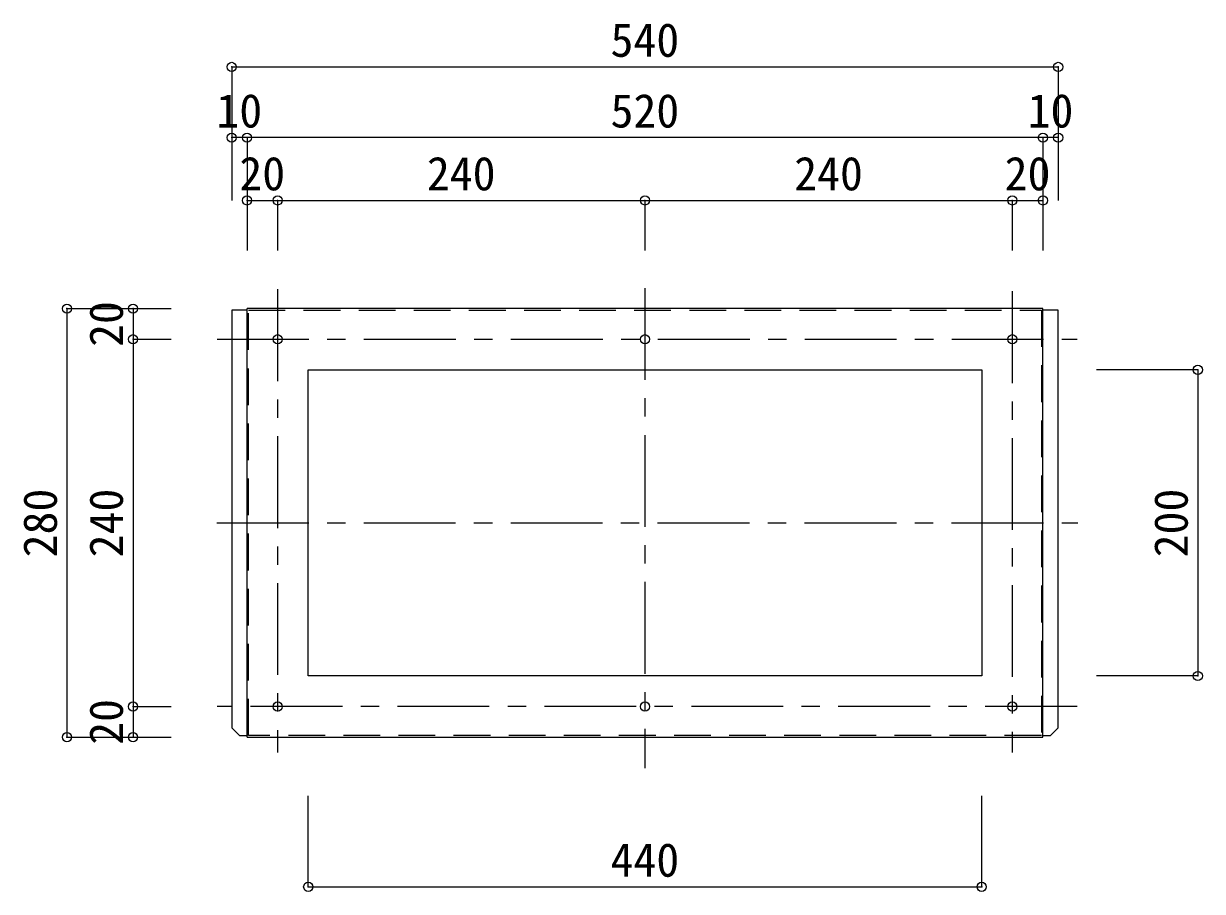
# Model space of a CAD drawing. Units: millimetres at full size. Extents: x -7455 to 7419, y -2549 to 3457.
# Drawn here: x -7455 to -6685, y 647 to 1214 of the extents above; entities that cross this region are included whole.
import ezdxf
from ezdxf.enums import TextEntityAlignment as Align

# ---------------------------------------------------------------- set-up
doc = ezdxf.new("R2010")
doc.units = ezdxf.units.MM
doc.header["$LTSCALE"] = 12
doc.header["$PDMODE"] = 32
doc.header["$PDSIZE"] = 6
doc.linetypes.add('CHAIN1', pattern=[8, 5, -1, 1, -1])
doc.linetypes.add('DASHED2', pattern=[3, 2, -1])
for name, color, linetype, lineweight in [('0-0', 4, 'CHAIN1', 5), ('0-1_側面板', 7, 'Continuous', 5), ('0-8', 4, 'Continuous', 5)]:
    doc.layers.add(name, color=color, linetype=linetype, lineweight=lineweight)
doc.styles.add('ＭＳ 明朝', font='')
doc.styles.get('ＭＳ 明朝').set_extended_font_data('MS Mincho')

msp = doc.modelspace()

# ---------------------------------------------------------------- linework, layer by layer
at = {"layer": '0-0'}
for p, q in [((-7288.92, 1040.5), (-7288.92, 737.83)), ((-7048.92, 1041.25), (-7048.92, 727.52)), ((-6808.92, 1039.24), (-6808.92, 737.83)), ((-7328.5, 1007.83), (-6766.61, 1007.83)), ((-7328.63, 887.83), (-6766.03, 887.83)), ((-6766.61, 767.83), (-7328.5, 767.83))]:
    msp.add_line(p, q, dxfattribs=at)
at = {"layer": '0-1_側面板'}
for p, q in [((-7308.92, 1026.83), (-7318.92, 1026.83)), ((-7308.92, 747.83), (-7308.92, 1027.83)), ((-6788.92, 1027.83), (-7308.92, 1027.83)), ((-6778.92, 1026.83), (-6788.92, 1026.83)), ((-6778.92, 753.83), (-6778.92, 1026.83)), ((-7313.92, 748.83), (-7308.92, 748.83)), ((-6788.92, 748.83), (-6783.92, 748.83)), ((-6783.92, 748.83), (-6778.92, 753.83))]:
    msp.add_line(p, q, dxfattribs=at)
for points in [[(-7318.92, 1026.83), (-7318.92, 753.83), (-7313.92, 748.83)], [(-7308.92, 747.83), (-6788.92, 747.83), (-6788.92, 1027.83)]]:
    msp.add_lwpolyline(points, dxfattribs=at)
at = {"layer": '0-1_側面板', "color": 6, "linetype": 'DASHED2', "lineweight": 13}
for points in [[(-6789.92, 748.83), (-7307.92, 748.83), (-7307.92, 1026.83)], [(-7307.92, 1026.83), (-6789.92, 1026.83), (-6789.92, 748.83)]]:
    msp.add_lwpolyline(points, dxfattribs=at)
at = {"layer": '0-1_側面板'}
msp.add_lwpolyline([(-6828.92, 987.83), (-6828.92, 787.83), (-7268.92, 787.83), (-7268.92, 987.83)], close=True, dxfattribs=at)
at = {"layer": '0-1_側面板', "color": 6, "lineweight": 13}
for centre in [(-7288.92, 1007.83), (-7048.92, 1007.83), (-6808.92, 1007.83), (-7288.92, 767.83), (-7048.92, 767.83), (-6808.92, 767.83)]:
    msp.add_circle(centre, 3, dxfattribs=at)
at = {"layer": '0-8'}
for p, q in [((-7318.92, 1185.78), (-6778.92, 1185.78)), ((-7318.92, 1185.78), (-7318.92, 1139.57)), ((-6778.92, 1185.78), (-6778.92, 1139.57)), ((-7308.92, 1139.57), (-7318.92, 1139.57)), ((-7318.92, 1139.57), (-7318.92, 1098.54)), ((-6788.92, 1139.57), (-7308.92, 1139.57)), ((-7308.92, 1139.57), (-7308.92, 1098.54)), ((-6778.92, 1139.57), (-6788.92, 1139.57)), ((-6788.92, 1139.57), (-6788.92, 1098.54)), ((-6778.92, 1139.57), (-6778.92, 1098.54)), ((-7308.92, 1098.54), (-7288.92, 1098.54)), ((-7308.92, 1098.54), (-7308.92, 1065.9)), ((-7288.92, 1098.54), (-7288.92, 1065.9)), ((-7288.92, 1098.54), (-7048.92, 1098.54)), ((-7048.92, 1098.54), (-7048.92, 1065.9)), ((-7048.92, 1098.54), (-6808.92, 1098.54)), ((-6808.92, 1098.54), (-6808.92, 1065.9)), ((-6808.92, 1098.54), (-6788.92, 1098.54)), ((-6788.92, 1098.54), (-6788.92, 1065.9)), ((-7426.56, 1027.83), (-7426.56, 747.83)), ((-7426.56, 1027.83), (-7383.41, 1027.83)), ((-7383.41, 1027.83), (-7383.41, 1007.83)), ((-7383.41, 1027.83), (-7358.5, 1027.83)), ((-7383.41, 1007.83), (-7358.5, 1007.83)), ((-7383.41, 1007.83), (-7383.41, 767.83)), ((-6687.7, 987.83), (-6753.99, 987.83)), ((-6687.7, 987.83), (-6687.7, 787.83)), ((-6687.7, 787.83), (-6753.99, 787.83)), ((-7383.41, 767.83), (-7358.5, 767.83)), ((-7383.41, 767.83), (-7383.41, 747.83)), ((-7426.56, 747.83), (-7383.41, 747.83)), ((-7383.41, 747.83), (-7358.5, 747.83)), ((-7268.92, 650.04), (-7268.92, 709.4)), ((-6828.92, 650.04), (-6828.92, 709.4)), ((-7268.92, 650.04), (-6828.92, 650.04))]:
    msp.add_line(p, q, dxfattribs=at)
for p in [(-7318.92, 1185.78), (-6778.92, 1185.78), (-7318.92, 1139.57), (-7308.92, 1139.57), (-6788.92, 1139.57), (-6778.92, 1139.57), (-7308.92, 1098.54), (-7288.92, 1098.54), (-7048.92, 1098.54), (-6808.92, 1098.54), (-6788.92, 1098.54), (-7426.56, 1027.83), (-7383.41, 1027.83), (-7383.41, 1007.83), (-6687.7, 987.83), (-6687.7, 787.83), (-7383.41, 767.83), (-7426.56, 747.83), (-7383.41, 747.83), (-7268.92, 650.04), (-6828.92, 650.04)]:
    msp.add_point(p, dxfattribs=at)

# ---------------------------------------------------------------- texts
at = {"layer": '0-8', "color": 7, "style": 'ＭＳ 明朝'}
for s, p in [('540', (-7071.42, 1185.78)), ('10', (-7328.92, 1139.57)), ('520', (-7071.42, 1139.57)), ('10', (-6798.92, 1139.57)), ('20', (-7313.92, 1098.54)), ('240', (-7191.42, 1098.54)), ('240', (-6951.42, 1098.54)), ('20', (-6813.92, 1098.54)), ('440', (-7071.42, 650.04))]:
    msp.add_text(s, height=21.99, dxfattribs=at).set_placement(p, align=Align.BOTTOM_LEFT)
for s, p in [('20', (-7383.41, 1002.83)), ('280', (-7426.56, 865.33)), ('240', (-7383.41, 865.33)), ('200', (-6687.7, 865.33)), ('20', (-7383.41, 742.83))]:
    msp.add_text(s, height=21.99, rotation=90, dxfattribs=at).set_placement(p, align=Align.BOTTOM_LEFT)

doc.saveas('drawing.dxf')
